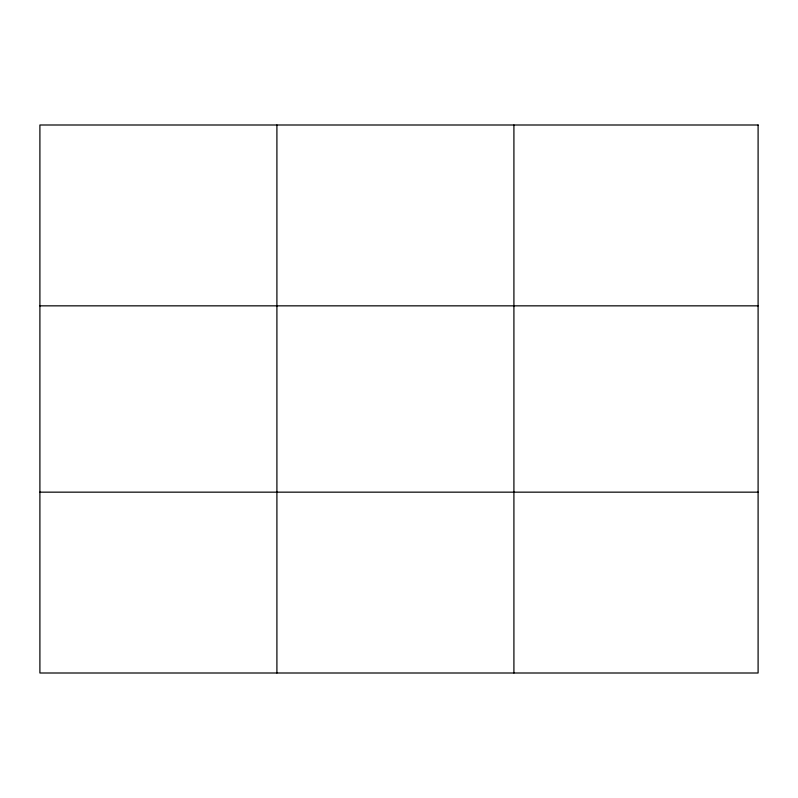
<?xml version="1.0" encoding="UTF-8"?>
<svg xmlns="http://www.w3.org/2000/svg" width="798" height="798" viewBox="0 0 798 798"><rect width="100%" height="100%" fill="white"/><g stroke="black" fill="none" stroke-linecap="round" stroke-linejoin="round"><path stroke-width="1.2" d="M276.906 124.997L276.906 673.003M513.912 124.997L513.912 673.003M39.9 305.843L758.1 305.843M39.9 492.157L758.1 492.157M758.1 124.997L758.1 673.003L39.9 673.003L39.9 124.997L758.1 124.997"/></g></svg>
